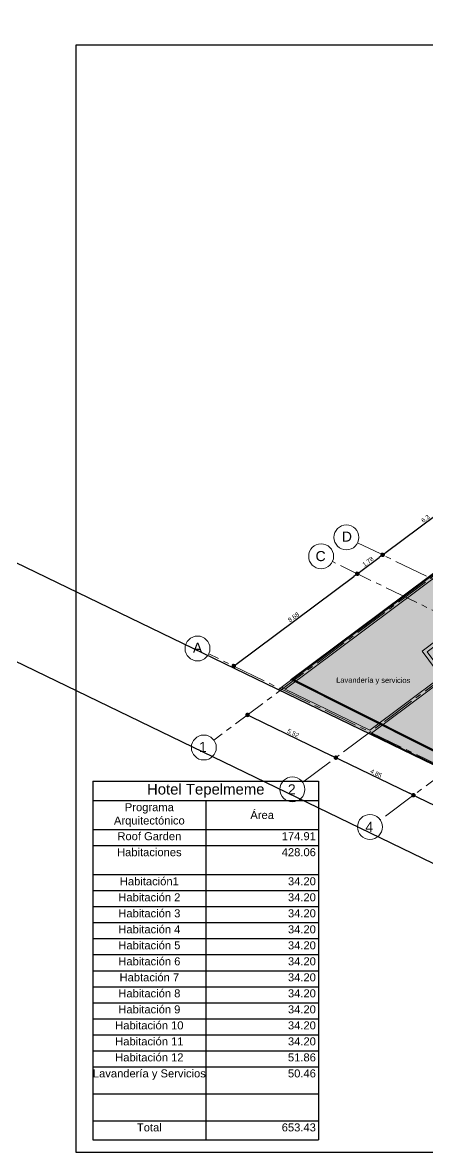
# Model space of a CAD drawing. Header units: metres. Extents: x -466 to 1322, y -1072 to 50.
# Drawn here: x 393.9 to 416.7, y -449.3 to -385.8 of the extents above; entities that cross this region are included whole.
import ezdxf

# ---------------------------------------------------------------- set-up
doc = ezdxf.new("R2010")
doc.units = ezdxf.units.M
doc.set_wipeout_variables(frame=1)
doc.linetypes.add('CENTER2', pattern=[28.575, 19.05, -3.175, 3.175, -3.175])
doc.linetypes.add('OCULTA2', pattern=[0.3, 0.2, -0.1])
for name, color, linetype, lineweight in [('A - Hatch muros', 4, 'Continuous', 0), ('A - MURO BAJO', 2, 'Continuous', 0), ('A - TXT 100 -1', 2, 'Continuous', 0), ('A-COTAS', 41, 'Continuous', 0), ('A-EJES', 61, 'CENTER2', 0), ('A-MURO INT', 4, 'Continuous', 0)]:
    doc.layers.add(name, color=color, linetype=linetype, lineweight=lineweight)
doc.layers.add('AKU_Poligono', color=1, linetype='Continuous')
doc.layers.add('Poligono Fisico', color=3, linetype='Continuous')
for name, color, linetype, lineweight, true_color in [('Hatch escaleras', 7, 'Continuous', 0, 0x78372d), ('Hatch Exterior', 7, 'Continuous', 0, 0xa99b89), ('Hatch Interior', 7, 'Continuous', 0, 0xaf6350)]:
    doc.layers.add(name, color=color, linetype=linetype, lineweight=lineweight, true_color=true_color)
doc.styles.get("Standard").update_dxf_attribs({"font": 'arial.ttf'})
doc.styles.add('Style-Arial', font='arial.ttf')
doc.dimstyles.new('ISO-25', dxfattribs={"dimscale": 0.1, "dimtxt": 2.5, "dimasz": 2.5, "dimexe": 1.25, "dimexo": 0.625, "dimtad": 1, "dimdsep": 46, "dimtxsty": 'Standard', "dimblk": 'DOT', "dimcen": 2.5, "dimadec": 0, "dimazin": 0, "dimtfac": 1, "dimtmove": 0, "dimatfit": 3, "dimfxl": 1, "dimarcsym": 0})

# ---------------------------------------------------------------- blocks, each defined once
blk = doc.blocks.new('*T116')
at = {"layer": 'A - Hatch muros', "color": 0, "linetype": 'ByBlock', "lineweight": -2, "transparency": 16777216}
for p, q in [((0, 0), (12.7, 0)), ((0, 0), (0, -20.169)), ((12.7, 0), (12.7, -20.169)), ((0, -1.1), (12.7, -1.1)), ((6.35, -1.1), (6.35, -20.169)), ((0, -2.727), (12.7, -2.727)), ((0, -3.627), (12.7, -3.627)), ((0, -5.262), (12.7, -5.262)), ((0, -6.162), (12.7, -6.162)), ((0, -7.062), (12.7, -7.062)), ((0, -7.962), (12.7, -7.962)), ((0, -8.862), (12.7, -8.862)), ((0, -9.762), (12.7, -9.762)), ((0, -10.662), (12.7, -10.662)), ((0, -11.562), (12.7, -11.562)), ((0, -12.462), (12.7, -12.462)), ((0, -13.362), (12.7, -13.362)), ((0, -14.262), (12.7, -14.262)), ((0, -15.162), (12.7, -15.162)), ((0, -16.062), (12.7, -16.062)), ((0, -17.58), (12.7, -17.58)), ((0, -19.098), (12.7, -19.098)), ((0, -20.169), (12.7, -20.169))]:
    blk.add_line(p, q, dxfattribs=at)
at = {"layer": 'A - Hatch muros', "color": 0, "transparency": 16777216}
for s, insert, char_height, width, attachment_point in [('Hotel Tepelmeme', (6.35, -0.55), 0.6, 12.4, 5), ('Programa Arquitectónico', (3.175, -1.914), 0.45, 6.05, 5), ('Área', (9.525, -1.914), 0.45, 6.05, 5), ('Roof Garden', (3.175, -2.877), 0.45, 6.05, 2), ('174.91', (12.55, -2.877), 0.45, 6.05, 3), ('Habitaciones', (3.175, -3.777), 0.45, 6.05, 2), ('428.06', (12.55, -3.777), 0.45, 6.05, 3), ('Habitación1', (3.175, -5.412), 0.45, 6.05, 2), ('34.20', (12.55, -5.412), 0.45, 6.05, 3), ('Habitación 2', (3.175, -6.312), 0.45, 6.05, 2), ('34.20', (12.55, -6.312), 0.45, 6.05, 3), ('Habitación 3', (3.175, -7.212), 0.45, 6.05, 2), ('34.20', (12.55, -7.212), 0.45, 6.05, 3), ('Habitación 4 ', (3.175, -8.112), 0.45, 6.05, 2), ('34.20', (12.55, -8.112), 0.45, 6.05, 3), ('Habitación 5 ', (3.175, -9.012), 0.45, 6.05, 2), ('34.20', (12.55, -9.012), 0.45, 6.05, 3), ('Habitación 6 ', (3.175, -9.912), 0.45, 6.05, 2), ('34.20', (12.55, -9.912), 0.45, 6.05, 3), ('Habtación 7', (3.175, -10.812), 0.45, 6.05, 2), ('34.20', (12.55, -10.812), 0.45, 6.05, 3), ('Habitación 8', (3.175, -11.712), 0.45, 6.05, 2), ('34.20', (12.55, -11.712), 0.45, 6.05, 3), ('Habitación 9', (3.175, -12.612), 0.45, 6.05, 2), ('34.20', (12.55, -12.612), 0.45, 6.05, 3), ('Habitación 10', (3.175, -13.512), 0.45, 6.05, 2), ('34.20', (12.55, -13.512), 0.45, 6.05, 3), ('Habitación 11', (3.175, -14.412), 0.45, 6.05, 2), ('34.20', (12.55, -14.412), 0.45, 6.05, 3), ('Habitación 12', (3.175, -15.312), 0.45, 6.05, 2), ('51.86', (12.55, -15.312), 0.45, 6.05, 3), ('Lavandería y Servicios', (3.175, -16.212), 0.45, 6.05, 2), ('50.46', (12.55, -16.212), 0.45, 6.05, 3), ('Total', (3.175, -19.248), 0.45, 6.05, 2), ('653.43', (12.55, -19.248), 0.45, 6.05, 3)]:
    blk.add_mtext(s, dxfattribs=dict(at, insert=insert, char_height=char_height, width=width, attachment_point=attachment_point))
blk = doc.blocks.new('_Dot')
at = {"color": 0, "linetype": 'ByBlock', "lineweight": -2}
blk.add_line((-0.5, 0), (-1, 0), dxfattribs=at)
at = {"color": 0, "linetype": 'ByBlock', "const_width": 0.5}
blk.add_lwpolyline([(-0.25, 0, 1), (0.25, 0, 1)], format="xyb", close=True, dxfattribs=at)
blk = doc.blocks.new('*D106')
at = {"layer": 'A-COTAS', "color": 0, "lineweight": -2, "transparency": 16777216}
for p, q in [((406.527, -424.763), (406.5, -424.819)), ((406.779, -424.815), (411.303, -427.002)), ((411.5, -427.167), (411.473, -427.223))]:
    blk.add_line(p, q, dxfattribs=at)
at = {"layer": 'Defpoints', "color": 0, "transparency": 16777216}
for p in [(406.554, -424.706), (411.528, -427.111), (411.528, -427.111)]:
    blk.add_point(p, dxfattribs=at)
at = {"layer": 'A-COTAS', "color": 0, "lineweight": -2, "transparency": 16777216, "xscale": 0.25, "yscale": 0.25, "zscale": 0.25}
for p, rotation in [((406.554, -424.706), 154.1983439835458), ((411.528, -427.111), 334.1983439835457)]:
    blk.add_blockref('_Dot', p, dxfattribs=dict(at, rotation=rotation))
at = {"layer": 'A-COTAS', "color": 0, "transparency": 16777216, "insert": (409.124, -425.737), "char_height": 0.25, "attachment_point": 5, "rotation": 334.19834}
blk.add_mtext('5.52', dxfattribs=at)
blk = doc.blocks.new('*D107')
at = {"layer": 'A-COTAS', "color": 0, "lineweight": -2, "transparency": 16777216}
for p, q in [((411.5, -427.167), (411.473, -427.223)), ((411.753, -427.22), (415.667, -429.112)), ((415.865, -429.277), (415.838, -429.333))]:
    blk.add_line(p, q, dxfattribs=at)
at = {"layer": 'Defpoints', "color": 0, "transparency": 16777216}
for p in [(411.528, -427.111), (415.892, -429.221), (415.892, -429.221)]:
    blk.add_point(p, dxfattribs=at)
at = {"layer": 'A-COTAS', "color": 0, "lineweight": -2, "transparency": 16777216, "xscale": 0.25, "yscale": 0.25, "zscale": 0.25}
for p, rotation in [((411.528, -427.111), 154.1983439835458), ((415.892, -429.221), 334.1983439835457)]:
    blk.add_blockref('_Dot', p, dxfattribs=dict(at, rotation=rotation))
at = {"layer": 'A-COTAS', "color": 0, "transparency": 16777216, "insert": (413.793, -427.995), "char_height": 0.25, "attachment_point": 5, "rotation": 334.19834}
blk.add_mtext('4.85', dxfattribs=at)
blk = doc.blocks.new('*D117')
at = {"layer": 'A-COTAS', "color": 0, "lineweight": -2, "transparency": 16777216}
for p, q in [((415.865, -429.277), (415.838, -429.333)), ((416.117, -429.33), (421.659, -432.009)), ((421.909, -432.067), (421.939, -432.005))]:
    blk.add_line(p, q, dxfattribs=at)
at = {"layer": 'Defpoints', "color": 0, "transparency": 16777216}
for p in [(415.892, -429.221), (421.882, -432.123), (421.884, -432.118)]:
    blk.add_point(p, dxfattribs=at)
at = {"layer": 'A-COTAS', "color": 0, "lineweight": -2, "transparency": 16777216, "xscale": 0.25, "yscale": 0.25, "zscale": 0.25}
for p, rotation in [((415.892, -429.221), 154.1983439835458), ((421.884, -432.118), 334.1983439835457)]:
    blk.add_blockref('_Dot', p, dxfattribs=dict(at, rotation=rotation))
at = {"layer": 'A-COTAS', "color": 0, "transparency": 16777216, "insert": (418.971, -430.498), "char_height": 0.25, "attachment_point": 5, "rotation": 334.19834}
blk.add_mtext('6.66', dxfattribs=at)
blk = doc.blocks.new('*D109')
at = {"layer": 'A-COTAS', "color": 0, "lineweight": -2, "transparency": 16777216}
for p, q in [((405.979, -421.811), (412.537, -416.923)), ((412.7, -416.723), (412.663, -416.673)), ((405.741, -421.91), (405.704, -421.86))]:
    blk.add_line(p, q, dxfattribs=at)
at = {"layer": 'Defpoints', "color": 0, "transparency": 16777216}
for p in [(412.737, -416.773), (412.737, -416.773), (405.778, -421.96)]:
    blk.add_point(p, dxfattribs=at)
at = {"layer": 'A-COTAS', "color": 0, "lineweight": -2, "transparency": 16777216, "xscale": 0.25, "yscale": 0.25, "zscale": 0.25}
for p, rotation in [((412.737, -416.773), 36.6996102329027), ((405.778, -421.96), 216.6996102329027)]:
    blk.add_blockref('_Dot', p, dxfattribs=dict(at, rotation=rotation))
at = {"layer": 'A-COTAS', "color": 0, "transparency": 16777216, "insert": (409.144, -419.214), "char_height": 0.25, "attachment_point": 5, "rotation": 36.69961}
blk.add_mtext('8.68', dxfattribs=at)
blk = doc.blocks.new('*D110')
at = {"layer": 'A-COTAS', "color": 0, "lineweight": -2, "transparency": 16777216}
for p, q in [((412.938, -416.624), (413.961, -415.862)), ((414.124, -415.662), (414.086, -415.612)), ((412.7, -416.723), (412.663, -416.673))]:
    blk.add_line(p, q, dxfattribs=at)
at = {"layer": 'Defpoints', "color": 0, "transparency": 16777216}
for p in [(414.161, -415.712), (414.161, -415.712), (412.737, -416.773)]:
    blk.add_point(p, dxfattribs=at)
at = {"layer": 'A-COTAS', "color": 0, "lineweight": -2, "transparency": 16777216, "xscale": 0.25, "yscale": 0.25, "zscale": 0.25}
for p, rotation in [((414.161, -415.712), 36.6996102329027), ((412.737, -416.773), 216.6996102329027)]:
    blk.add_blockref('_Dot', p, dxfattribs=dict(at, rotation=rotation))
at = {"layer": 'A-COTAS', "color": 0, "transparency": 16777216, "insert": (413.336, -416.09), "char_height": 0.25, "attachment_point": 5, "rotation": 36.69961}
blk.add_mtext('1.78', dxfattribs=at)
blk = doc.blocks.new('*D123')
at = {"layer": 'A-COTAS', "color": 0, "lineweight": -2, "transparency": 16777216}
for p, q in [((414.361, -415.563), (419.012, -412.096)), ((419.246, -411.992), (419.287, -412.047)), ((414.124, -415.662), (414.086, -415.612))]:
    blk.add_line(p, q, dxfattribs=at)
at = {"layer": 'Defpoints', "color": 0, "transparency": 16777216}
for p in [(419.209, -411.942), (419.212, -411.947), (414.161, -415.712)]:
    blk.add_point(p, dxfattribs=at)
at = {"layer": 'A-COTAS', "color": 0, "lineweight": -2, "transparency": 16777216, "xscale": 0.25, "yscale": 0.25, "zscale": 0.25}
for p, rotation in [((419.212, -411.947), 36.6996102329027), ((414.161, -415.712), 216.6996102329027)]:
    blk.add_blockref('_Dot', p, dxfattribs=dict(at, rotation=rotation))
at = {"layer": 'A-COTAS', "color": 0, "transparency": 16777216, "insert": (416.573, -413.677), "char_height": 0.25, "attachment_point": 5, "rotation": 36.69961}
blk.add_mtext('6.3', dxfattribs=at)

msp = doc.modelspace()

# ---------------------------------------------------------------- hatches: boundary and pattern name
at = {"layer": 'A - Hatch muros', "transparency": 33554687}
h = msp.add_hatch(color=256, dxfattribs=at)
h.dxf.hatch_style = 1
h.paths.add_polyline_path([(420.665, -420.426), (419.341, -421.41), (418.267, -419.969), (416.663, -421.164), (417.738, -422.606), (413.467, -425.79), (408.291, -423.287), (446.082, -395.119), (446.5, -395.68), (446.34, -395.8), (446.041, -395.399), (408.675, -423.251), (413.445, -425.557), (417.458, -422.566), (416.383, -421.122), (418.307, -419.688), (419.383, -421.131), (420.545, -420.265), (421.066, -419.876), (418.855, -416.91), (419.015, -416.79), (421.346, -419.917), (420.665, -420.425)])

# ---------------------------------------------------------------- linework, layer by layer
at = {"layer": 'A - TXT 100 -1'}
for centre in [(412.121, -414.726), (410.698, -415.787)]:
    msp.add_circle(centre, 0.701, dxfattribs=at)
at = {"layer": 'A-EJES'}
msp.add_line((408.675, -423.251), (408.472, -423.153), dxfattribs=at)
at = {"layer": 'A-MURO INT'}
msp.add_lwpolyline([(420.665, -420.426), (419.341, -421.41), (418.267, -419.969), (416.663, -421.164), (417.738, -422.606), (413.467, -425.79), (408.291, -423.287), (446.082, -395.119), (446.5, -395.68), (446.34, -395.8), (446.041, -395.399), (408.675, -423.251), (413.445, -425.557), (417.458, -422.566), (416.383, -421.122), (418.307, -419.688), (419.383, -421.131), (420.545, -420.265), (421.066, -419.876), (418.855, -416.91), (419.015, -416.79), (421.346, -419.917), (420.665, -420.425)], close=True, dxfattribs=at)

# ---------------------------------------------------------------- texts
at = {"layer": 'A - TXT 100 -1', "style": 'Style-Arial'}
for s, height, p in [('D', 0.564, (411.862, -414.965)), ('C', 0.564, (410.383, -416.061)), ('Lavandería y servicios', 0.3, (411.546, -422.895))]:
    msp.add_text(s, height=height, rotation=359.72275, dxfattribs=at).set_placement(p)

# ---------------------------------------------------------------- dimensions: what is measured, and where the dimension line sits
at = {"layer": 'A-COTAS'}
for base, p1, p2, angle, picture, middle in [((419.212, -411.947), (414.161, -415.712), (419.209, -411.942), 36.69961, '*D123', (416.573, -413.677)), ((414.161, -415.712), (412.737, -416.773), (414.161, -415.712), 36.69961, '*D110', (413.336, -416.09)), ((415.892, -429.221), (411.528, -427.111), (415.892, -429.221), 334.19834, '*D107', (413.793, -427.995)), ((421.884, -432.118), (415.892, -429.221), (421.882, -432.123), 334.19834, '*D117', (418.971, -430.498))]:
    dim = msp.add_linear_dim(base=base, p1=p1, p2=p2, angle=angle, dimstyle='ISO-25', override={"dimtmove": 1}, dxfattribs=at)
    dim.commit()
    dim.dimension.update_dxf_attribs({"geometry": picture, "text_midpoint": middle})
for base, p1, p2, angle, picture, middle in [((412.737, -416.773), (405.778, -421.96), (412.737, -416.773), 36.69961, '*D109', (409.144, -419.214)), ((411.528, -427.111), (406.554, -424.706), (411.528, -427.111), 334.19834, '*D106', (409.124, -425.737))]:
    dim = msp.add_linear_dim(base=base, p1=p1, p2=p2, angle=angle, dimstyle='ISO-25', dxfattribs=at)
    dim.commit()
    dim.dimension.update_dxf_attribs({"geometry": picture, "text_midpoint": middle})

# ---------------------------------------------------------------- wipeouts: each hides what was drawn before it
for points in [[(404.376, -421.267), (404.393, -421.226), (404.408, -421.184), (404.42, -421.142), (404.429, -421.099), (404.435, -421.055), (404.439, -421.012), (404.44, -420.967), (404.438, -420.923), (404.433, -420.88), (404.426, -420.836), (404.416, -420.793), (404.403, -420.751), (404.388, -420.71), (404.37, -420.67), (404.35, -420.631), (404.327, -420.593), (404.302, -420.557), (404.275, -420.522), (404.245, -420.489), (404.214, -420.459), (404.18, -420.43), (404.145, -420.403), (404.109, -420.379), (404.071, -420.357), (404.031, -420.337), (403.99, -420.32), (403.949, -420.305), (403.906, -420.294), (403.863, -420.284), (403.82, -420.278), (403.776, -420.274), (403.732, -420.273), (403.688, -420.275), (403.644, -420.28), (403.601, -420.287), (403.558, -420.297), (403.516, -420.31), (403.474, -420.325), (403.434, -420.343), (403.395, -420.363), (403.357, -420.386), (403.321, -420.411), (403.287, -420.439), (403.254, -420.468), (403.223, -420.499), (403.194, -420.533), (403.168, -420.568), (403.143, -420.604), (403.121, -420.643), (403.101, -420.682), (403.084, -420.723), (403.07, -420.764), (403.058, -420.807), (403.049, -420.85), (403.042, -420.893), (403.039, -420.937), (403.038, -420.981), (403.039, -421.025), (403.044, -421.069), (403.051, -421.112), (403.061, -421.155), (403.074, -421.198), (403.089, -421.239), (403.107, -421.279), (403.128, -421.318), (403.15, -421.356), (403.176, -421.392), (403.203, -421.427), (403.232, -421.459), (403.264, -421.49), (403.297, -421.519), (403.332, -421.546), (403.369, -421.57), (403.407, -421.592), (403.446, -421.612), (403.487, -421.629), (403.529, -421.643), (403.571, -421.655), (403.614, -421.664), (403.658, -421.671), (403.702, -421.674), (403.746, -421.675), (403.79, -421.674), (403.833, -421.669), (403.877, -421.662), (403.92, -421.652), (403.962, -421.639), (404.003, -421.624), (404.043, -421.606), (404.083, -421.585), (404.12, -421.563), (404.156, -421.538), (404.191, -421.51), (404.224, -421.481), (404.255, -421.449), (404.283, -421.416), (404.31, -421.381), (404.334, -421.344), (404.356, -421.306)], [(404.731, -426.833), (404.748, -426.792), (404.763, -426.751), (404.775, -426.708), (404.784, -426.665), (404.79, -426.621), (404.794, -426.578), (404.795, -426.534), (404.793, -426.49), (404.788, -426.446), (404.781, -426.402), (404.771, -426.359), (404.758, -426.317), (404.743, -426.276), (404.725, -426.236), (404.705, -426.197), (404.682, -426.159), (404.657, -426.123), (404.63, -426.088), (404.6, -426.055), (404.569, -426.025), (404.535, -425.996), (404.5, -425.969), (404.464, -425.945), (404.426, -425.923), (404.386, -425.903), (404.345, -425.886), (404.304, -425.871), (404.261, -425.86), (404.218, -425.85), (404.175, -425.844), (404.131, -425.84), (404.087, -425.839), (404.043, -425.841), (403.999, -425.846), (403.956, -425.853), (403.913, -425.863), (403.871, -425.876), (403.829, -425.891), (403.789, -425.909), (403.75, -425.929), (403.712, -425.952), (403.676, -425.977), (403.642, -426.005), (403.609, -426.034), (403.578, -426.065), (403.549, -426.099), (403.523, -426.134), (403.498, -426.171), (403.476, -426.209), (403.456, -426.248), (403.439, -426.289), (403.425, -426.33), (403.413, -426.373), (403.404, -426.416), (403.397, -426.459), (403.394, -426.503), (403.393, -426.547), (403.394, -426.591), (403.399, -426.635), (403.406, -426.679), (403.416, -426.721), (403.429, -426.764), (403.444, -426.805), (403.462, -426.845), (403.483, -426.884), (403.505, -426.922), (403.531, -426.958), (403.558, -426.993), (403.587, -427.025), (403.619, -427.056), (403.652, -427.085), (403.687, -427.112), (403.724, -427.136), (403.762, -427.158), (403.801, -427.178), (403.842, -427.195), (403.884, -427.209), (403.926, -427.221), (403.969, -427.23), (404.013, -427.237), (404.057, -427.241), (404.101, -427.241), (404.145, -427.24), (404.188, -427.235), (404.232, -427.228), (404.275, -427.218), (404.317, -427.205), (404.358, -427.19), (404.399, -427.172), (404.438, -427.151), (404.475, -427.129), (404.511, -427.104), (404.546, -427.076), (404.579, -427.047), (404.61, -427.015), (404.638, -426.982), (404.665, -426.947), (404.689, -426.91), (404.711, -426.872)], [(409.717, -429.187), (409.734, -429.146), (409.748, -429.105), (409.76, -429.062), (409.769, -429.019), (409.776, -428.976), (409.78, -428.932), (409.781, -428.888), (409.779, -428.844), (409.774, -428.8), (409.767, -428.757), (409.757, -428.714), (409.744, -428.672), (409.729, -428.63), (409.711, -428.59), (409.691, -428.551), (409.668, -428.513), (409.643, -428.477), (409.615, -428.443), (409.586, -428.41), (409.554, -428.379), (409.521, -428.35), (409.486, -428.324), (409.449, -428.299), (409.411, -428.277), (409.372, -428.257), (409.331, -428.24), (409.29, -428.226), (409.247, -428.214), (409.204, -428.205), (409.161, -428.198), (409.117, -428.195), (409.073, -428.194), (409.029, -428.195), (408.985, -428.2), (408.941, -428.207), (408.899, -428.217), (408.856, -428.23), (408.815, -428.245), (408.775, -428.263), (408.736, -428.284), (408.698, -428.306), (408.662, -428.332), (408.627, -428.359), (408.595, -428.388), (408.564, -428.42), (408.535, -428.453), (408.508, -428.488), (408.484, -428.525), (408.462, -428.563), (408.442, -428.602), (408.425, -428.643), (408.411, -428.685), (408.399, -428.727), (408.39, -428.77), (408.383, -428.814), (408.379, -428.858), (408.378, -428.902), (408.38, -428.946), (408.385, -428.989), (408.392, -429.033), (408.402, -429.076), (408.415, -429.118), (408.43, -429.159), (408.448, -429.199), (408.468, -429.239), (408.491, -429.276), (408.516, -429.312), (408.544, -429.347), (408.573, -429.38), (408.605, -429.411), (408.638, -429.439), (408.673, -429.466), (408.71, -429.49), (408.748, -429.512), (408.787, -429.532), (408.828, -429.549), (408.869, -429.564), (408.912, -429.576), (408.955, -429.585), (408.998, -429.591), (409.042, -429.595), (409.086, -429.596), (409.13, -429.594), (409.174, -429.589), (409.218, -429.582), (409.261, -429.572), (409.303, -429.559), (409.344, -429.544), (409.384, -429.526), (409.423, -429.506), (409.461, -429.483), (409.497, -429.458), (409.532, -429.431), (409.564, -429.401), (409.595, -429.37), (409.624, -429.336), (409.651, -429.301), (409.675, -429.265), (409.697, -429.226)], [(414.081, -431.297), (414.098, -431.256), (414.113, -431.215), (414.125, -431.172), (414.134, -431.129), (414.14, -431.086), (414.144, -431.042), (414.145, -430.998), (414.143, -430.954), (414.139, -430.91), (414.131, -430.867), (414.121, -430.824), (414.109, -430.782), (414.093, -430.74), (414.075, -430.7), (414.055, -430.661), (414.032, -430.623), (414.007, -430.587), (413.98, -430.553), (413.95, -430.52), (413.919, -430.489), (413.886, -430.46), (413.85, -430.433), (413.814, -430.409), (413.776, -430.387), (413.736, -430.367), (413.696, -430.35), (413.654, -430.336), (413.612, -430.324), (413.569, -430.315), (413.525, -430.308), (413.481, -430.305), (413.437, -430.304), (413.393, -430.305), (413.349, -430.31), (413.306, -430.317), (413.263, -430.327), (413.221, -430.34), (413.179, -430.355), (413.139, -430.373), (413.1, -430.394), (413.062, -430.416), (413.026, -430.442), (412.992, -430.469), (412.959, -430.498), (412.928, -430.53), (412.899, -430.563), (412.873, -430.598), (412.848, -430.635), (412.826, -430.673), (412.807, -430.712), (412.79, -430.753), (412.775, -430.795), (412.763, -430.837), (412.754, -430.88), (412.747, -430.924), (412.744, -430.968), (412.743, -431.012), (412.745, -431.056), (412.749, -431.099), (412.757, -431.143), (412.767, -431.186), (412.779, -431.228), (412.795, -431.269), (412.812, -431.309), (412.833, -431.349), (412.856, -431.386), (412.881, -431.422), (412.908, -431.457), (412.938, -431.49), (412.969, -431.521), (413.002, -431.549), (413.037, -431.576), (413.074, -431.6), (413.112, -431.622), (413.152, -431.642), (413.192, -431.659), (413.234, -431.674), (413.276, -431.686), (413.319, -431.695), (413.363, -431.701), (413.407, -431.705), (413.451, -431.706), (413.495, -431.704), (413.539, -431.699), (413.582, -431.692), (413.625, -431.682), (413.667, -431.669), (413.708, -431.654), (413.749, -431.636), (413.788, -431.616), (413.825, -431.593), (413.862, -431.568), (413.896, -431.541), (413.929, -431.511), (413.96, -431.48), (413.989, -431.446), (414.015, -431.411), (414.04, -431.375), (414.062, -431.336)]]:
    msp.add_wipeout(points).dxf.layer = 'Hatch escaleras'

# ---------------------------------------------------------------- next in the draw order: hatches: boundary and pattern name
at = {"layer": 'Hatch Exterior', "transparency": 33554687}
h = msp.add_hatch(color=256, dxfattribs=at)
h.dxf.hatch_style = 1
edge = h.paths.add_edge_path()
edge.add_line((418.367, -423.45), (417.738, -422.607))
edge.add_line((417.738, -422.607), (413.467, -425.79))
edge.add_line((413.467, -425.79), (422.679, -430.243))
edge.add_line((422.679, -430.243), (424.93, -425.587))
edge.add_line((424.93, -425.587), (421.644, -423.998))
edge.add_arc((419.72, -425.432), 2.4, -235.67933, 36.69961, ccw=False)
at = {"layer": 'Hatch Interior', "transparency": 33554687}
h = msp.add_hatch(color=256, dxfattribs=at)
h.dxf.hatch_style = 1
edge = h.paths.add_edge_path()
edge.add_line((417.738, -422.606), (419.386, -424.817))
edge.add_arc((419.72, -425.432), 0.7, 36.69961, 118.51779, ccw=False)
edge.add_line((420.281, -425.014), (421.644, -423.998))
edge.add_line((421.644, -423.998), (425.111, -425.674))
edge.add_line((425.111, -425.674), (423.817, -428.35))
edge.add_line((423.817, -428.35), (449.746, -440.885))
edge.add_line((449.746, -440.885), (452.227, -435.753))
edge.add_line((452.227, -435.753), (452.879, -434.403))
edge.add_line((452.879, -434.403), (426.278, -421.542))
edge.add_line((426.278, -421.542), (424.968, -419.836))
edge.add_line((424.968, -419.836), (443.848, -405.764))
edge.add_line((443.848, -405.764), (442.653, -404.16))
edge.add_line((442.653, -404.16), (449.19, -399.288))
edge.add_line((449.19, -399.288), (446.082, -395.119))
edge.add_line((446.082, -395.119), (408.291, -423.287))
edge.add_line((408.291, -423.287), (413.467, -425.79))
edge.add_line((413.467, -425.79), (417.738, -422.606))

# ---------------------------------------------------------------- next in the draw order: linework, layer by layer
msp.add_lwpolyline([(396.914, -387.031), (488.557, -387.031), (488.557, -449.301), (396.914, -449.301)], close=True)
at = {"layer": 'A - MURO BAJO', "ltscale": 0.05}
for points in [[(413.467, -425.79), (421.779, -429.808), (422.679, -430.243)], [(413.512, -425.756), (421.801, -429.763), (422.701, -430.198)]]:
    msp.add_lwpolyline(points, dxfattribs=at)
at = {"layer": 'A - TXT 100 -1'}
for centre in [(403.739, -420.974), (404.094, -426.54), (409.08, -428.895), (413.444, -431.005)]:
    msp.add_circle(centre, 0.701, dxfattribs=at)
at = {"layer": 'A-EJES', "ltscale": 0.1}
for p, q in [((446.36, -395.037), (404.656, -426.121)), ((445.568, -401.739), (409.661, -428.502)), ((445.626, -407.058), (414.025, -430.612)), ((452.644, -434.317), (412.753, -415.031)), ((452.093, -435.8), (411.329, -416.092)), ((448.652, -442.688), (404.37, -421.28))]:
    msp.add_line(p, q, dxfattribs=at)
at = {"layer": 'AKU_Poligono'}
for points in [[(448.805, -442.874), (277.53, -360.071)], [(450.612, -449.301), (277.909, -365.807)]]:
    msp.add_lwpolyline(points, dxfattribs=at)
at = {"layer": 'Poligono Fisico', "color": 5, "linetype": 'OCULTA2', "const_width": 0.125}
msp.add_lwpolyline([(450.856, -443.682), (409.06, -422.714), (450.464, -391.853), (465.813, -430.501)], close=True, dxfattribs=at)

# ---------------------------------------------------------------- next in the draw order: block references
msp.add_blockref('*T116', (397.852, -428.423))

# ---------------------------------------------------------------- next in the draw order: texts
at = {"layer": 'A - TXT 100 -1', "style": 'Style-Arial'}
for s, p in [('A', (403.48, -421.213)), ('1', (403.821, -426.789)), ('2', (408.825, -429.17)), ('4', (413.19, -431.28))]:
    msp.add_text(s, height=0.564, rotation=359.72275, dxfattribs=at).set_placement(p)

doc.saveas('drawing.dxf')
